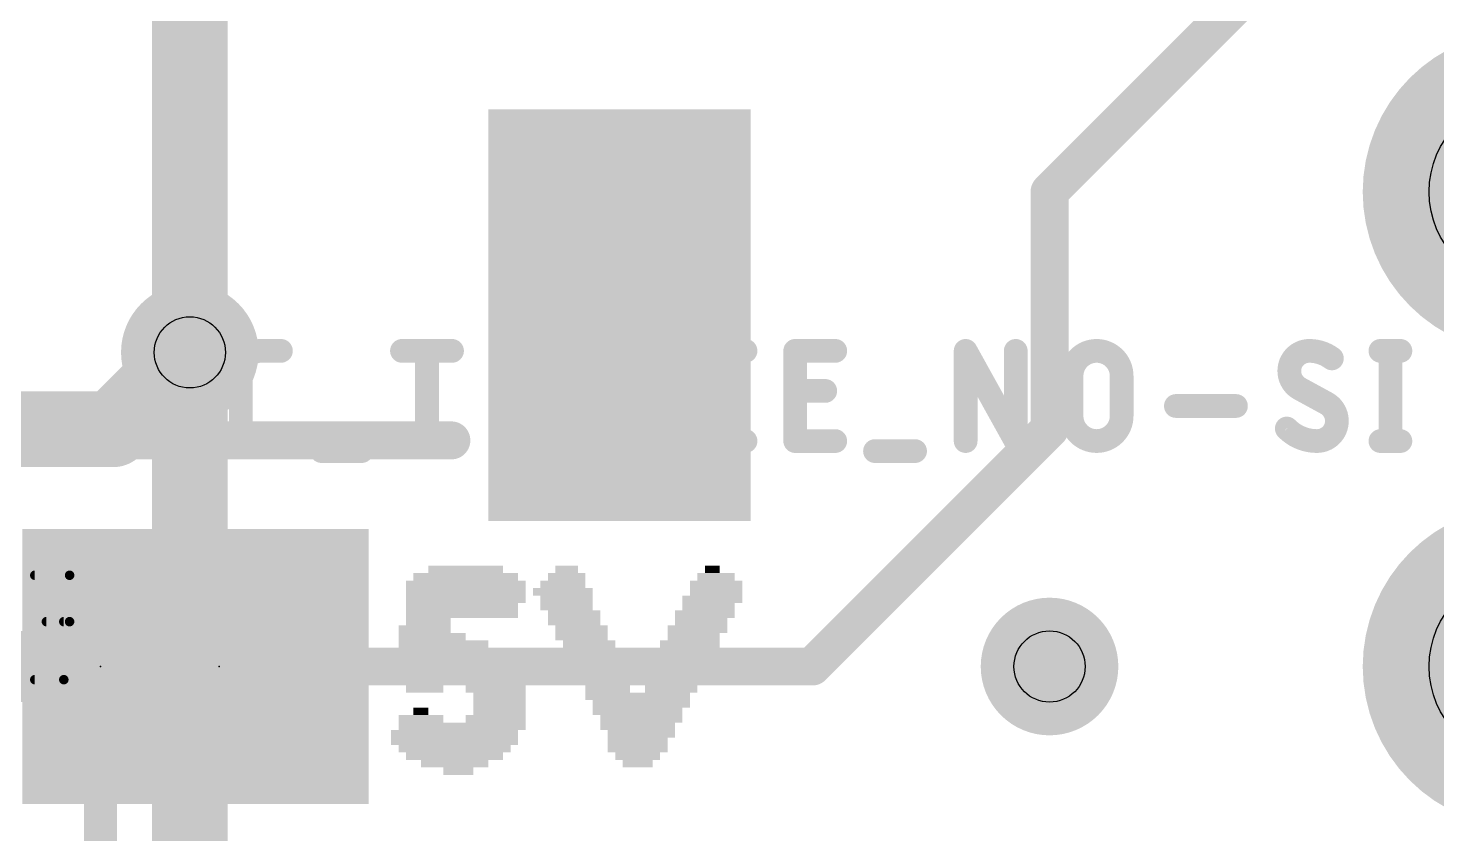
# Model space of a CAD drawing. Extents: x -33 to 53.6, y -8.2 to 46.5.
# Drawn here: x 8.5 to 16.04, y 25.77 to 30.09 of the extents above; entities that cross this region are included whole.
import ezdxf

# ---------------------------------------------------------------- set-up
doc = ezdxf.new("R2010")
doc.units = 0
for name, color, linetype in [('1', 12, 'CONTINUOUS'), ('16', 132, 'CONTINUOUS'), ('17', 110, 'CONTINUOUS'), ('18', 110, 'CONTINUOUS'), ('21', 253, 'CONTINUOUS'), ('23', 53, 'CONTINUOUS'), ('25', 253, 'CONTINUOUS'), ('27', 253, 'CONTINUOUS'), ('29', 253, 'CONTINUOUS'), ('30', 253, 'CONTINUOUS'), ('31', 253, 'CONTINUOUS'), ('44', 253, 'CONTINUOUS'), ('51', 253, 'CONTINUOUS')]:
    doc.layers.add(name, color=color, linetype=linetype)

# ---------------------------------------------------------------- blocks, each defined once
blk = doc.blocks.new('RECT')
blk.add_solid([(-0.5, -0.5), (0.5, -0.5), (-0.5, 0.5), (0.5, 0.5)])
blk = doc.blocks.new('ROUNDP')
at = {"const_width": 0.5}
blk.add_lwpolyline([(0, -0.25, 1), (0, 0.25, 1), (0, -0.25)], format="xyb", dxfattribs=at)
blk = doc.blocks.new('ROUNDV')
at = {"const_width": 0.5}
blk.add_lwpolyline([(0, -0.25, 1), (0, 0.25, 1), (0, -0.25)], format="xyb", dxfattribs=at)

msp = doc.modelspace()

# ---------------------------------------------------------------- linework, layer by layer
at = {"layer": '1'}
for points, const_width in [([(16.51, 31.75), (13.97, 29.21)], 0.2032), ([(9.368, 30.975), (9.368, 28.351)], 0.4064), ([(13.97, 29.21), (13.97, 27.94)], 0.2032), ([(9.368, 28.351), (8.957, 27.94)], 0.4064), ([(8.957, 27.94), (8.255, 27.94)], 0.4064), ([(13.97, 27.94), (12.7, 26.67)], 0.2032), ([(8.89, 26.67), (7.874, 26.67)], 0.254), ([(8.89, 26.67), (7.874, 26.67)], 0.254), ([(12.7, 26.67), (9.906, 26.67)], 0.2032), ([(8.89, 26.67), (8.89, 25.654)], 0.1778)]:
    msp.add_lwpolyline(points, dxfattribs=dict(at, const_width=const_width))
for points, const_width in [([(14.0208, 29.21, 1), (13.9192, 29.21)], 0.1016), ([(13.9341, 29.2459, 1), (14.0059, 29.1741)], 0.1016), ([(9.4398, 28.2792, 1), (9.2962, 28.4228)], 0.2032), ([(9.2664, 28.351, 1), (9.4696, 28.351)], 0.2032), ([(8.957, 27.8384, 1), (8.957, 28.0416)], 0.2032), ([(8.8852, 28.0118, 1), (9.0288, 27.8682)], 0.2032), ([(13.9192, 27.94, 1), (14.0208, 27.94)], 0.1016), ([(14.0059, 27.9041, 1), (13.9341, 27.9759)], 0.1016), ([(8.89, 26.6065, 1), (8.89, 26.7335)], 0.127), ([(8.89, 26.6065, 1), (8.89, 26.7335)], 0.127), ([(9.906, 26.7208, 1), (9.906, 26.6192)], 0.1016), ([(12.7, 26.6192, 1), (12.7, 26.7208)], 0.1016), ([(8.9345, 26.67, 1), (8.8456, 26.67)], 0.0889), ([(12.6641, 26.7059, 1), (12.7359, 26.6341)], 0.1016)]:
    msp.add_lwpolyline(points, format="xyb", dxfattribs=dict(at, const_width=const_width))
at = {"layer": '16', "const_width": 0.4064}
msp.add_lwpolyline([(9.368, 25.497), (9.368, 28.351)], dxfattribs=at)
at = {"layer": '16', "const_width": 0.2032}
msp.add_lwpolyline([(9.4696, 28.351, 1), (9.2664, 28.351)], format="xyb", dxfattribs=at)
at = {"layer": '21', "const_width": 0.2032}
msp.add_lwpolyline([(6.978, 27.88), (10.768, 27.88)], dxfattribs=at)
at = {"layer": '21', "const_width": 0.1016}
msp.add_lwpolyline([(10.768, 27.8292, 1), (10.768, 27.9308)], format="xyb", dxfattribs=at)
at = {"layer": '23'}
for p in [(8.89, 26.67), (9.525, 26.67)]:
    msp.add_point(p, dxfattribs=at)
at = {"layer": '25', "const_width": 0.0508}
for points in [[(8.5382, 27.1583), (8.7244, 27.1583)], [(8.7244, 26.9099), (8.6002, 26.9099)], [(8.5382, 26.5995), (8.6934, 26.5995)]]:
    msp.add_lwpolyline(points, dxfattribs=at)
at = {"layer": '25'}
for points, const_width in [([(8.5382, 27.171, 1), (8.5382, 27.1456)], 0.0254), ([(8.7244, 26.9099, 1), (8.7244, 27.1583)], 0.0508), ([(8.7244, 27.171, 1), (8.7244, 27.1456)], 0.0254), ([(8.7244, 27.1456, 1), (8.7244, 27.171)], 0.0254), ([(8.6002, 26.9226, 1), (8.6002, 26.8972)], 0.0254), ([(8.6934, 26.5995, 1), (8.6934, 26.9099)], 0.0508), ([(8.6934, 26.9226, 1), (8.6934, 26.8972)], 0.0254), ([(8.7244, 26.9226, 1), (8.7244, 26.8972)], 0.0254), ([(8.7244, 26.8972, 1), (8.7244, 26.9226)], 0.0254), ([(8.5382, 26.6122, 1), (8.5382, 26.5868)], 0.0254), ([(8.6934, 26.6122, 1), (8.6934, 26.5868)], 0.0254), ([(8.6934, 26.5868, 1), (8.6934, 26.6122)], 0.0254)]:
    msp.add_lwpolyline(points, format="xyb", dxfattribs=dict(at, const_width=const_width))
at = {"layer": '27', "const_width": 0.127}
for points in [[(9.077, 27.8765), (9.077, 28.3591)], [(9.077, 28.3591), (9.3452, 27.8765)], [(9.3452, 27.8765), (9.3452, 28.3591)], [(9.7483, 28.3591), (9.8556, 28.3591)], [(10.5035, 28.3591), (10.7716, 28.3591)], [(10.6375, 27.8765), (10.6375, 28.3591)], [(11.0402, 27.8765), (11.0402, 28.3591)], [(11.0402, 28.3591), (11.1743, 28.3591)], [(11.5557, 27.8765), (11.7165, 28.3591)], [(11.7165, 28.3591), (11.8774, 27.8765)], [(12.2355, 28.3591), (12.3427, 28.3591)], [(12.6086, 27.8765), (12.6086, 28.3591)], [(12.6086, 28.3591), (12.823, 28.3591)], [(13.521, 27.8765), (13.521, 28.3591)], [(13.521, 28.3591), (13.7891, 27.8765)], [(13.7891, 27.8765), (13.7891, 28.3591)], [(15.7411, 28.3591), (15.8483, 28.3591)], [(15.7947, 28.3591), (15.7947, 27.8765)], [(9.6411, 27.9837), (9.6411, 28.2519)], [(12.1282, 27.9837), (12.1282, 28.2519)], [(14.0879, 28.0106), (14.0879, 28.225)], [(14.356, 28.225), (14.356, 28.0106)], [(12.6086, 28.1446), (12.7694, 28.1446)], [(15.4545, 28.0776), (15.3071, 28.158)], [(8.4467, 28.0642), (8.7685, 28.0642)], [(11.1743, 28.091), (11.0402, 28.091)], [(11.3083, 27.8765), (11.2011, 28.091)], [(14.6463, 28.0642), (14.968, 28.0642)], [(11.8372, 27.9972), (11.5959, 27.9972)], [(9.8556, 27.8765), (9.7483, 27.8765)], [(12.3427, 27.8765), (12.2355, 27.8765)], [(12.823, 27.8765), (12.6086, 27.8765)], [(15.7411, 27.8765), (15.8483, 27.8765)], [(10.0731, 27.8229), (10.2876, 27.8229)], [(13.0357, 27.8229), (13.2502, 27.8229)]]:
    msp.add_lwpolyline(points, dxfattribs=at)
at = {"layer": '27'}
for points, const_width in [([(9.1088, 28.3591, 1), (9.0453, 28.3591)], 0.0635), ([(9.1048, 28.3745, 1), (9.0493, 28.3437)], 0.0635), ([(9.3769, 28.3591, 1), (9.3134, 28.3591)], 0.0635), ([(9.7483, 28.3591, 0.4142), (9.6411, 28.2519)], 0.127), ([(9.7483, 28.3909, 1), (9.7483, 28.3274)], 0.0635), ([(9.7483, 28.3274, 1), (9.7483, 28.3908)], 0.0635), ([(9.8556, 28.3274, 1), (9.8556, 28.3909)], 0.0635), ([(10.5035, 28.3909, 1), (10.5035, 28.3274)], 0.0635), ([(10.6693, 28.3591, 1), (10.6058, 28.3591)], 0.0635), ([(10.7716, 28.3274, 1), (10.7716, 28.3909)], 0.0635), ([(11.0402, 28.3909, 1), (11.0402, 28.3274)], 0.0635), ([(11.072, 28.3591, 1), (11.0085, 28.3591)], 0.0635), ([(11.1743, 28.091, 1), (11.1743, 28.3591)], 0.127), ([(11.1743, 28.3909, 1), (11.1743, 28.3274)], 0.0635), ([(11.1743, 28.3274, 1), (11.1743, 28.3909)], 0.0635), ([(11.7467, 28.3691, 1), (11.6864, 28.3491)], 0.0635), ([(11.7467, 28.3491, 1), (11.6864, 28.3691)], 0.0635), ([(12.2355, 28.3591, 0.4142), (12.1282, 28.2519)], 0.127), ([(12.2355, 28.3909, 1), (12.2355, 28.3274)], 0.0635), ([(12.2355, 28.3274, 1), (12.2355, 28.3908)], 0.0635), ([(12.3427, 28.3274, 1), (12.3427, 28.3909)], 0.0635), ([(12.6403, 28.3591, 1), (12.5768, 28.3591)], 0.0635), ([(12.6086, 28.3909, 1), (12.6086, 28.3274)], 0.0635), ([(12.823, 28.3274, 1), (12.823, 28.3909)], 0.0635), ([(13.5527, 28.3591, 1), (13.4892, 28.3591)], 0.0635), ([(13.5487, 28.3745, 1), (13.4932, 28.3437)], 0.0635), ([(13.8209, 28.3591, 1), (13.7574, 28.3591)], 0.0635), ([(14.356, 28.225, 1), (14.0879, 28.225)], 0.127), ([(15.3607, 28.3591, 0.4142), (15.2535, 28.2519)], 0.127), ([(15.4814, 28.3189, 0.1623), (15.3607, 28.3591)], 0.127), ([(15.3607, 28.3908, 1), (15.3607, 28.3274)], 0.0635), ([(15.3607, 28.3273, 1), (15.3607, 28.3908)], 0.0635), ([(15.4623, 28.2935, 1), (15.5004, 28.3443)], 0.0635), ([(15.7411, 28.3909, 1), (15.7411, 28.3274)], 0.0635), ([(15.8265, 28.3591, 1), (15.763, 28.3591)], 0.0635), ([(15.8483, 28.3274, 1), (15.8483, 28.3909)], 0.0635), ([(9.6728, 28.2519, 1), (9.6093, 28.2519)], 0.0635), ([(9.6093, 28.2519, 1), (9.6728, 28.2519)], 0.0635), ([(12.16, 28.2519, 1), (12.0965, 28.2519)], 0.0635), ([(12.0965, 28.2519, 1), (12.16, 28.2519)], 0.0635), ([(14.1197, 28.225, 1), (14.0562, 28.225)], 0.0635), ([(14.3878, 28.225, 1), (14.3243, 28.225)], 0.0635), ([(15.2535, 28.2519, 0.2656), (15.3071, 28.158)], 0.127), ([(15.2852, 28.2519, 1), (15.2217, 28.2519)], 0.0635), ([(15.2217, 28.2519, 1), (15.2852, 28.2519)], 0.0635), ([(12.6086, 28.1764, 1), (12.6086, 28.1129)], 0.0635), ([(12.7694, 28.1129, 1), (12.7694, 28.1764)], 0.0635), ([(14.0562, 28.225, 1), (14.1197, 28.225)], 0.0635), ([(14.3243, 28.225, 1), (14.3878, 28.225)], 0.0635), ([(15.3223, 28.1859, 1), (15.2919, 28.1301)], 0.0635), ([(15.291, 28.1307, 1), (15.3232, 28.1854)], 0.0635), ([(8.7685, 28.0324, 1), (8.7685, 28.0959)], 0.0635), ([(11.0402, 28.1227, 1), (11.0402, 28.0592)], 0.0635), ([(11.1743, 28.1227, 1), (11.1743, 28.0592)], 0.0635), ([(11.2295, 28.1052, 1), (11.1727, 28.0768)], 0.0635), ([(11.1743, 28.0592, 1), (11.1743, 28.1227)], 0.0635), ([(14.6463, 28.0959, 1), (14.6463, 28.0324)], 0.0635), ([(14.968, 28.0324, 1), (14.968, 28.0959)], 0.0635), ([(15.5082, 27.9837, 0.2656), (15.4545, 28.0776)], 0.127), ([(15.4707, 28.1049, 1), (15.4384, 28.0502)], 0.0635), ([(15.4393, 28.0497, 1), (15.4697, 28.1055)], 0.0635), ([(11.5959, 28.0289, 1), (11.5959, 27.9654)], 0.0635), ([(11.8372, 27.9654, 1), (11.8372, 28.0289)], 0.0635), ([(14.0879, 28.0106, 1), (14.356, 28.0106)], 0.127), ([(14.1197, 28.0106, 1), (14.0562, 28.0106)], 0.0635), ([(14.3878, 28.0106, 1), (14.3243, 28.0106)], 0.0635), ([(9.6728, 27.9837, 1), (9.6093, 27.9837)], 0.0635), ([(9.6093, 27.9837, 1), (9.6728, 27.9837)], 0.0635), ([(9.6411, 27.9837, 0.4142), (9.7483, 27.8765)], 0.127), ([(12.1282, 27.9837, 0.4142), (12.2355, 27.8765)], 0.127), ([(12.16, 27.9837, 1), (12.0965, 27.9837)], 0.0635), ([(12.0965, 27.9837, 1), (12.16, 27.9837)], 0.0635), ([(14.0562, 28.0106, 1), (14.1197, 28.0106)], 0.0635), ([(14.3243, 28.0106, 1), (14.3878, 28.0106)], 0.0635), ([(15.2401, 27.9435, 0.2), (15.4009, 27.8765)], 0.127), ([(15.2626, 27.9659, 1), (15.2175, 27.9212)], 0.0635), ([(15.4009, 27.8765, 0.4142), (15.5082, 27.9837)], 0.127), ([(15.5399, 27.9837, 1), (15.4764, 27.9837)], 0.0635), ([(15.4764, 27.9837, 1), (15.5399, 27.9837)], 0.0635), ([(9.0453, 27.8765, 1), (9.1088, 27.8765)], 0.0635), ([(9.3134, 27.8765, 1), (9.3769, 27.8765)], 0.0635), ([(9.3174, 27.8611, 1), (9.3729, 27.8919)], 0.0635), ([(9.7483, 27.9082, 1), (9.7483, 27.8448)], 0.0635), ([(9.7483, 27.8448, 1), (9.7483, 27.9082)], 0.0635), ([(9.8556, 27.8448, 1), (9.8556, 27.9082)], 0.0635), ([(10.6058, 27.8765, 1), (10.6693, 27.8765)], 0.0635), ([(11.0085, 27.8765, 1), (11.072, 27.8765)], 0.0635), ([(11.2799, 27.8623, 1), (11.3367, 27.8907)], 0.0635), ([(11.5255, 27.8865, 1), (11.5858, 27.8665)], 0.0635), ([(11.8473, 27.8665, 1), (11.9075, 27.8865)], 0.0635), ([(12.2355, 27.9082, 1), (12.2355, 27.8448)], 0.0635), ([(12.2355, 27.8448, 1), (12.2355, 27.9082)], 0.0635), ([(12.3427, 27.8448, 1), (12.3427, 27.9082)], 0.0635), ([(12.6086, 27.9082, 1), (12.6086, 27.8448)], 0.0635), ([(12.5768, 27.8765, 1), (12.6403, 27.8765)], 0.0635), ([(12.823, 27.8448, 1), (12.823, 27.9082)], 0.0635), ([(13.4892, 27.8765, 1), (13.5527, 27.8765)], 0.0635), ([(13.7574, 27.8765, 1), (13.8209, 27.8765)], 0.0635), ([(13.7613, 27.8611, 1), (13.8169, 27.8919)], 0.0635), ([(15.4009, 27.9082, 1), (15.4009, 27.8448)], 0.0635), ([(15.4009, 27.8448, 1), (15.4009, 27.9082)], 0.0635), ([(15.7411, 27.9082, 1), (15.7411, 27.8448)], 0.0635), ([(15.763, 27.8765, 1), (15.8265, 27.8765)], 0.0635), ([(15.8483, 27.8448, 1), (15.8483, 27.9082)], 0.0635), ([(10.0731, 27.8546, 1), (10.0731, 27.7911)], 0.0635), ([(10.2876, 27.7911, 1), (10.2876, 27.8546)], 0.0635), ([(13.0357, 27.8546, 1), (13.0357, 27.7911)], 0.0635), ([(13.2502, 27.7911, 1), (13.2502, 27.8546)], 0.0635)]:
    msp.add_lwpolyline(points, format="xyb", dxfattribs=dict(at, const_width=const_width))
at = {"layer": '29', "const_width": 0.127}
for points in [[(8.1915, 26.797), (8.5725, 26.797)], [(8.5725, 26.797), (8.5725, 26.543)], [(8.1915, 26.67), (8.5725, 26.67)], [(8.5725, 26.543), (8.1915, 26.543)], [(8.1915, 26.543), (8.5725, 26.543)]]:
    msp.add_lwpolyline(points, dxfattribs=at)
at = {"layer": '29', "const_width": 0.0635}
for points in [[(8.6043, 26.797, 1), (8.5407, 26.797)], [(8.5725, 26.7653, 1), (8.5725, 26.8287)], [(8.5725, 26.6383, 1), (8.5725, 26.7018)], [(8.5407, 26.543, 1), (8.6043, 26.543)], [(8.5725, 26.5113, 1), (8.5725, 26.5748)], [(8.5725, 26.5113, 1), (8.5725, 26.5748)]]:
    msp.add_lwpolyline(points, format="xyb", dxfattribs=at)
at = {"layer": '44'}
for centre, radius in [((16.51, 29.21), 0.508), ((9.368, 28.351), 0.1905), ((16.51, 26.67), 0.508), ((13.97, 26.67), 0.1905)]:
    msp.add_circle(centre, radius, dxfattribs=at)
at = {"layer": '51', "const_width": 0.1}
for points in [[(12.192, 28.575), (11.811, 28.575)], [(12.192, 28.194), (12.192, 28.575)], [(11.811, 28.194), (12.192, 28.194)]]:
    msp.add_lwpolyline(points, dxfattribs=at)
at = {"layer": '51', "const_width": 0.05}
for points in [[(11.811, 28.6, 1), (11.811, 28.55)], [(12.217, 28.575, 1), (12.167, 28.575)], [(12.192, 28.55, 1), (12.192, 28.6)], [(11.811, 28.219, 1), (11.811, 28.169)], [(12.167, 28.194, 1), (12.217, 28.194)], [(12.192, 28.169, 1), (12.192, 28.219)]]:
    msp.add_lwpolyline(points, format="xyb", dxfattribs=at)

# ---------------------------------------------------------------- block references
at = {"layer": '1', "rotation": 180}
for p, xscale, yscale in [((11.668, 28.55), 1.2, 2), ((8.89, 26.67), 0.635, 1.27), ((9.906, 26.67), 0.635, 1.27)]:
    msp.add_blockref('RECT', p, dxfattribs=dict(at, xscale=xscale, yscale=yscale))
at = {"layer": '17', "xscale": 1.524, "yscale": 1.524, "rotation": 180}
for p in [(16.51, 29.21), (16.51, 29.21), (16.51, 26.67), (16.51, 26.67)]:
    msp.add_blockref('ROUNDP', p, dxfattribs=at)
at = {"layer": '18', "xscale": 0.7366, "yscale": 0.7366}
for p in [(9.368, 28.351), (9.368, 28.351), (13.97, 26.67), (13.97, 26.67)]:
    msp.add_blockref('ROUNDV', p, dxfattribs=at)
at = {"layer": '21', "yscale": 0.04}
for p, xscale in [((10.845, 27.15), 0.56), ((10.845, 27.19), 0.4), ((11.385, 27.15), 0.2), ((11.385, 27.19), 0.12), ((12.185, 27.15), 0.2), ((12.165, 27.19), 0.08), ((10.845, 27.11), 0.64), ((10.845, 27.07), 0.64), ((11.365, 27.07), 0.32), ((11.365, 27.11), 0.24), ((12.185, 27.11), 0.28), ((12.185, 27.07), 0.28), ((10.845, 27.03), 0.64), ((10.825, 26.99), 0.6), ((11.385, 27.03), 0.28), ((11.385, 26.99), 0.28), ((12.165, 27.03), 0.32), ((12.145, 26.99), 0.28), ((10.825, 26.95), 0.6), ((10.645, 26.91), 0.24), ((11.425, 26.95), 0.28), ((11.425, 26.91), 0.28), ((12.125, 26.95), 0.32), ((12.105, 26.91), 0.28), ((10.625, 26.87), 0.28), ((10.665, 26.83), 0.36), ((11.465, 26.87), 0.28), ((11.465, 26.83), 0.28), ((12.085, 26.87), 0.32), ((12.065, 26.83), 0.28), ((10.725, 26.79), 0.48), ((10.765, 26.75), 0.56), ((11.505, 26.79), 0.28), ((11.505, 26.75), 0.28), ((12.045, 26.79), 0.32), ((12.025, 26.75), 0.28), ((10.785, 26.71), 0.6), ((11.545, 26.71), 0.28), ((12.025, 26.71), 0.28), ((10.805, 26.67), 0.64), ((10.805, 26.63), 0.64), ((11.545, 26.67), 0.28), ((11.585, 26.63), 0.28), ((11.985, 26.67), 0.28), ((11.985, 26.63), 0.28), ((10.825, 26.59), 0.68), ((10.625, 26.55), 0.2), ((11.005, 26.55), 0.32), ((11.585, 26.59), 0.28), ((11.605, 26.55), 0.24), ((11.945, 26.59), 0.28), ((11.945, 26.55), 0.28), ((11.025, 26.51), 0.28), ((11.025, 26.47), 0.28), ((11.765, 26.51), 0.56), ((11.785, 26.47), 0.52), ((10.605, 26.39), 0.24), ((10.605, 26.43), 0.08), ((11.005, 26.39), 0.32), ((11.025, 26.43), 0.28), ((11.765, 26.43), 0.48), ((11.785, 26.39), 0.44), ((10.785, 26.31), 0.68), ((10.825, 26.35), 0.68), ((11.765, 26.35), 0.4), ((11.785, 26.31), 0.36), ((10.785, 26.27), 0.68), ((10.785, 26.23), 0.6), ((11.765, 26.27), 0.32), ((11.765, 26.23), 0.32), ((10.785, 26.19), 0.52), ((10.785, 26.15), 0.36), ((11.765, 26.19), 0.24), ((11.765, 26.15), 0.16), ((10.805, 26.11), 0.16)]:
    msp.add_blockref('RECT', p, dxfattribs=dict(at, xscale=xscale))
at = {"layer": '29', "rotation": 180}
for name, p, xscale, yscale in [('ROUNDP', (16.51, 29.21), 1.7272, 1.7272), ('RECT', (11.668, 28.55), 1.4032, 2.2032), ('ROUNDP', (16.51, 26.67), 1.7272, 1.7272), ('RECT', (8.89, 26.67), 0.8382, 1.4732), ('RECT', (9.906, 26.67), 0.8382, 1.4732)]:
    msp.add_blockref(name, p, dxfattribs=dict(at, xscale=xscale, yscale=yscale))
at = {"layer": '30', "xscale": 1.7272, "yscale": 1.7272, "rotation": 180}
for p in [(16.51, 29.21), (16.51, 26.67)]:
    msp.add_blockref('ROUNDP', p, dxfattribs=at)
at = {"layer": '31', "xscale": 1.2, "yscale": 2, "rotation": 180}
msp.add_blockref('RECT', (11.668, 28.55), dxfattribs=at)

doc.saveas('drawing.dxf')
